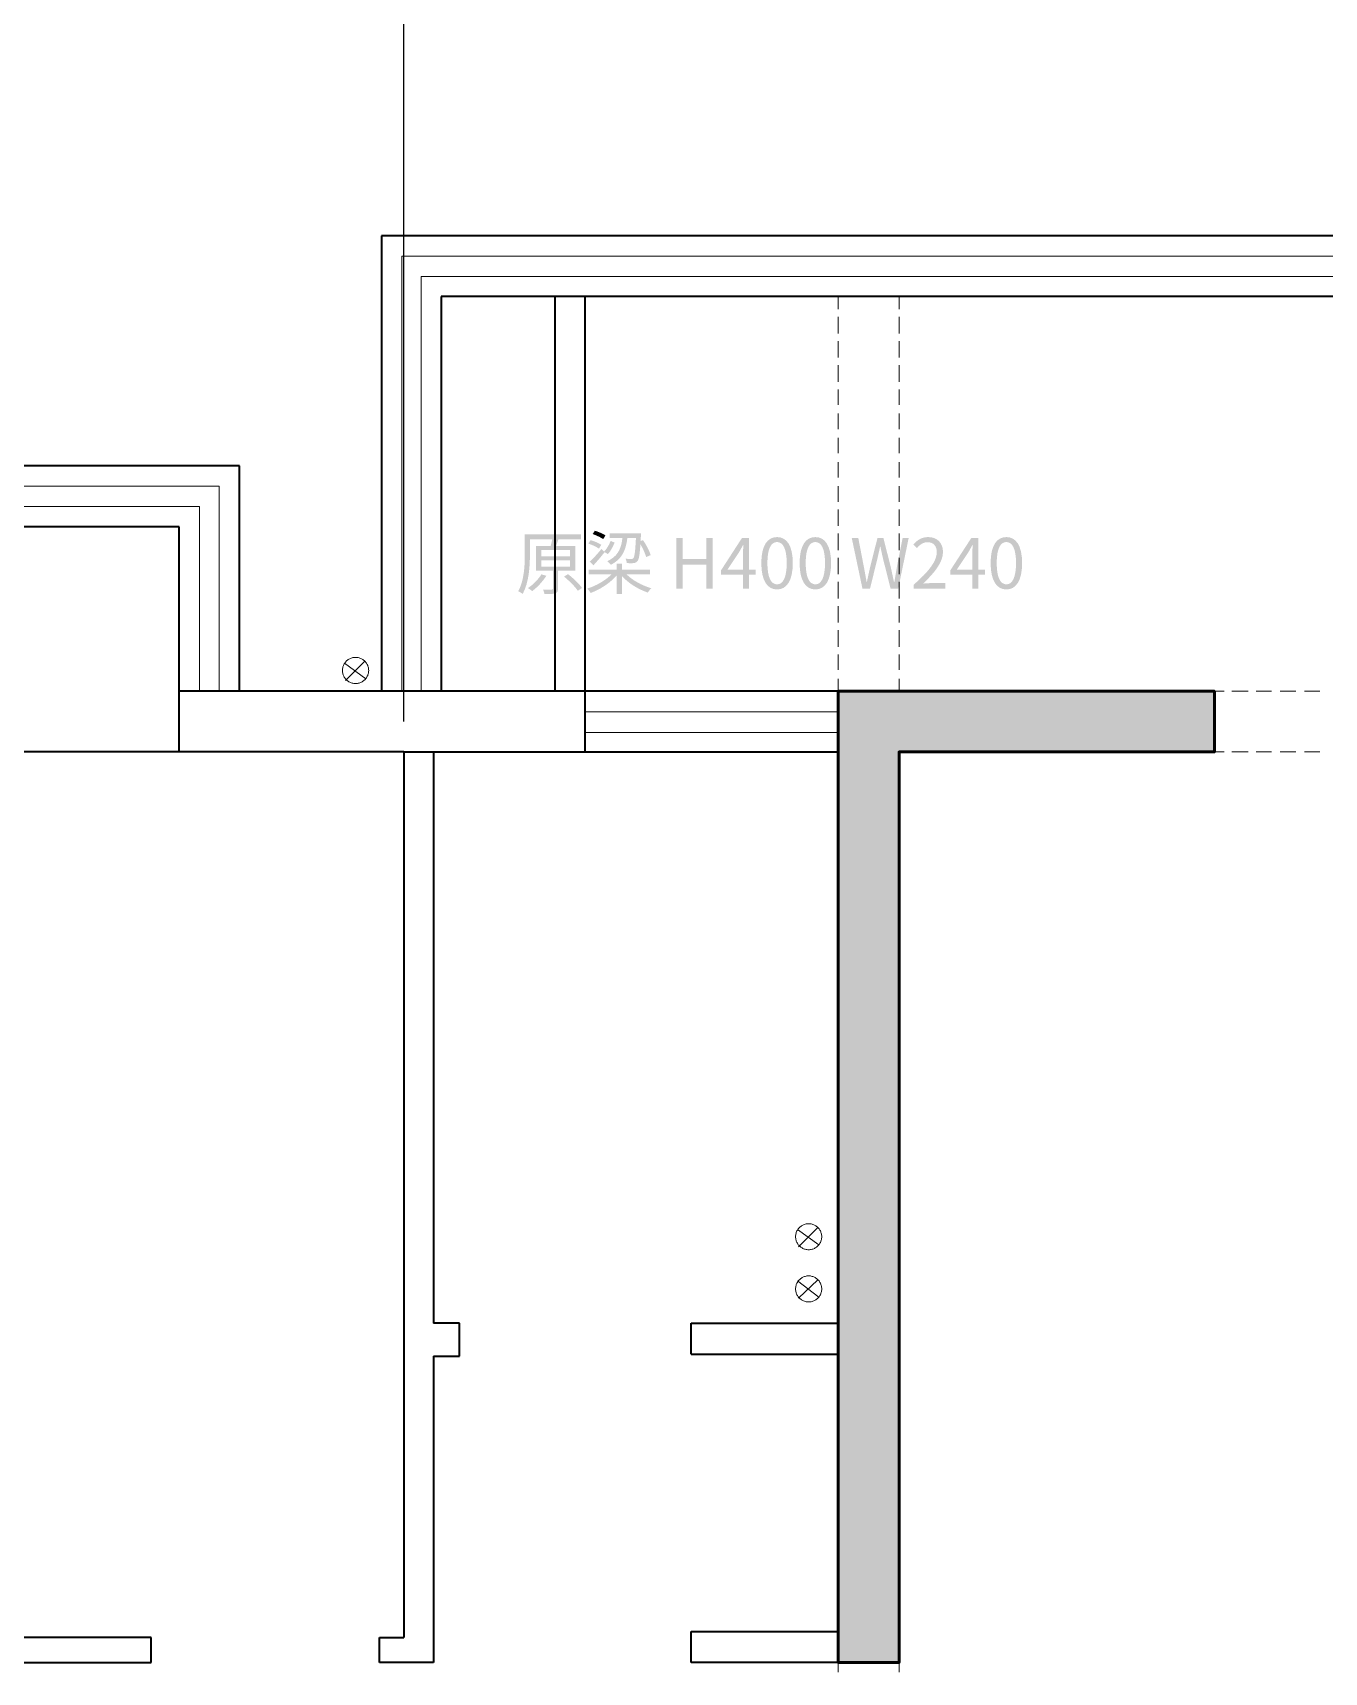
# Model space of a CAD drawing. Header units: millimetres. Extents: x -4600 to 229000, y -4300 to 19460.
# Drawn here: x 5748 to 10852, y 7792 to 14273 of the extents above; entities that cross this region are included whole.
import ezdxf

# ---------------------------------------------------------------- set-up
doc = ezdxf.new("R2010")
doc.units = ezdxf.units.MM
doc.header["$LTSCALE"] = 100
for name, color, linetype, lineweight in [('A-DIMS', 7, 'Continuous', 13), ('A-EX-BEAM', 8, 'Continuous', 13), ('A-EX-REFERENCE', 8, 'Continuous', 13), ('A-EX-SERVICE', 6, 'Continuous', 13), ('A-EX-STRUCT', 7, 'Continuous', 50), ('A-EX-WALL', 7, 'Continuous', 35), ('A-EX-WINDOW', 4, 'Continuous', 18)]:
    doc.layers.add(name, color=color, linetype=linetype, lineweight=lineweight)

# ---------------------------------------------------------------- blocks, each defined once
blk = doc.blocks.new('SOURCE_ORIGINAL')
at = {"layer": 'A-EX-STRUCT'}
blk.add_hatch(color=256, dxfattribs=at).paths.add_polyline_path([(8931.4, 9870), (10418.5, 9870), (10418.5, 9630), (9172.2, 9630), (9172.2, 6030), (8931.4, 6030)])
at = {"layer": 'A-EX-BEAM'}
for p, q in [((8931.4, 11380.3), (8931.4, 11430)), ((9172.2, 11380.3), (9172.2, 11430)), ((8931.4, 11284.7), (8931.4, 11349.7)), ((9172.2, 11284.7), (9172.2, 11349.7)), ((8931.4, 11189.1), (8931.4, 11254.1)), ((9172.2, 11189.1), (9172.2, 11254.1)), ((8931.4, 11093.5), (8931.4, 11158.5)), ((9172.2, 11093.5), (9172.2, 11158.5)), ((8931.4, 11001.8), (8931.4, 11062.9)), ((9172.2, 11001.8), (9172.2, 11062.9)), ((8931.4, 10906.2), (8931.4, 10967.4)), ((9172.2, 10906.2), (9172.2, 10967.4)), ((8931.4, 10810.6), (8931.4, 10871.8)), ((9172.2, 10810.6), (9172.2, 10871.8)), ((8931.4, 10715), (8931.4, 10776.2)), ((9172.2, 10715), (9172.2, 10776.2)), ((8931.4, 10619.4), (8931.4, 10680.6)), ((9172.2, 10619.4), (9172.2, 10680.6)), ((8931.4, 10523.8), (8931.4, 10588.8)), ((9172.2, 10523.8), (9172.2, 10588.8)), ((8931.4, 10428.2), (8931.4, 10493.2)), ((9172.2, 10428.2), (9172.2, 10493.2)), ((8931.4, 10332.6), (8931.4, 10397.6)), ((9172.2, 10332.6), (9172.2, 10397.6)), ((8931.4, 10237.1), (8931.4, 10302.1)), ((9172.2, 10237.1), (9172.2, 10302.1)), ((8931.4, 10141.5), (8931.4, 10206.5)), ((9172.2, 10141.5), (9172.2, 10206.5)), ((8931.4, 10045.9), (8931.4, 10110.9)), ((9172.2, 10045.9), (9172.2, 10110.9)), ((8931.4, 9954.1), (8931.4, 10015.3)), ((9172.2, 9954.1), (9172.2, 10015.3)), ((8931.4, 9870), (8931.4, 9919.7)), ((9172.2, 9870), (9172.2, 9919.7)), ((10418.5, 9870), (10456.8, 9870)), ((10487.3, 9870), (10552.3, 9870)), ((10582.9, 9870), (10644.1, 9870)), ((10678.5, 9870), (10739.7, 9870)), ((10774.1, 9870), (10835.3, 9870)), ((10418.5, 9630), (10456.8, 9630)), ((10487.3, 9630), (10552.3, 9630)), ((10582.9, 9630), (10644.1, 9630)), ((10678.5, 9630), (10739.7, 9630)), ((10774.1, 9630), (10835.3, 9630)), ((8931.4, 6030), (8931.4, 5991.7)), ((9172.2, 6030), (9172.2, 5991.7))]:
    blk.add_line(p, q, dxfattribs=at)
at = {"layer": 'A-EX-SERVICE'}
for p, q in [((8931.4, 11380.3), (8931.4, 11430)), ((9172.2, 11380.3), (9172.2, 11430)), ((8931.4, 11284.7), (8931.4, 11349.7)), ((9172.2, 11284.7), (9172.2, 11349.7)), ((8931.4, 11189.1), (8931.4, 11254.1)), ((9172.2, 11189.1), (9172.2, 11254.1)), ((8931.4, 11093.5), (8931.4, 11158.5)), ((9172.2, 11093.5), (9172.2, 11158.5)), ((8931.4, 11001.8), (8931.4, 11062.9)), ((9172.2, 11001.8), (9172.2, 11062.9)), ((8931.4, 10906.2), (8931.4, 10967.4)), ((9172.2, 10906.2), (9172.2, 10967.4)), ((8931.4, 10810.6), (8931.4, 10871.8)), ((9172.2, 10810.6), (9172.2, 10871.8)), ((8931.4, 10715), (8931.4, 10776.2)), ((9172.2, 10715), (9172.2, 10776.2)), ((8931.4, 10619.4), (8931.4, 10680.6)), ((9172.2, 10619.4), (9172.2, 10680.6)), ((8931.4, 10523.8), (8931.4, 10588.8)), ((9172.2, 10523.8), (9172.2, 10588.8)), ((8931.4, 10428.2), (8931.4, 10493.2)), ((9172.2, 10428.2), (9172.2, 10493.2)), ((8931.4, 10332.6), (8931.4, 10397.6)), ((9172.2, 10332.6), (9172.2, 10397.6)), ((8931.4, 10237.1), (8931.4, 10302.1)), ((9172.2, 10237.1), (9172.2, 10302.1)), ((8931.4, 10141.5), (8931.4, 10206.5)), ((9172.2, 10141.5), (9172.2, 10206.5)), ((8931.4, 10045.9), (8931.4, 10110.9)), ((9172.2, 10045.9), (9172.2, 10110.9)), ((6983.6, 9912.1), (7060.4, 9988.5)), ((8931.4, 9954.1), (8931.4, 10015.3)), ((9172.2, 9954.1), (9172.2, 10015.3)), ((7064.2, 9919.7), (6979.8, 9980.9)), ((8931.4, 9870), (8931.4, 9919.7)), ((9172.2, 9870), (9172.2, 9919.7)), ((10418.5, 9870), (10456.8, 9870)), ((10487.3, 9870), (10552.3, 9870)), ((10582.9, 9870), (10644.1, 9870)), ((10678.5, 9870), (10739.7, 9870)), ((10774.1, 9870), (10835.3, 9870)), ((10418.5, 9630), (10456.8, 9630)), ((10487.3, 9630), (10552.3, 9630)), ((10582.9, 9630), (10644.1, 9630)), ((10678.5, 9630), (10739.7, 9630)), ((10774.1, 9630), (10835.3, 9630)), ((8854.9, 7681), (8770.8, 7742.1)), ((8774.6, 7673.3), (8851.1, 7749.7)), ((8854.9, 7474.6), (8770.8, 7539.6)), ((8774.6, 7470.8), (8851.1, 7543.4)), ((8931.4, 6030), (8931.4, 5991.7)), ((9172.2, 6030), (9172.2, 5991.7))]:
    blk.add_line(p, q, dxfattribs=at)
for points in [[(7023.9, 10003.8), (7020.4, 10003.7), (7016.9, 10003.4), (7013.5, 10002.8), (7010.1, 10002), (7006.9, 10001), (7003.7, 9999.8), (7000.7, 9998.4), (6997.8, 9996.8), (6994.9, 9995), (6992.2, 9993.1), (6989.7, 9991), (6987.3, 9988.7), (6985, 9986.3), (6982.9, 9983.7), (6980.9, 9981.1), (6979.2, 9978.3), (6977.6, 9975.3), (6976.2, 9972.3), (6974.9, 9969.2), (6973.9, 9965.9), (6973.1, 9962.6), (6972.6, 9959.2), (6972.2, 9955.7), (6972.1, 9952.2)], [(7075.8, 9952.2), (7075.6, 9955.7), (7075.3, 9959.2), (7074.7, 9962.6), (7073.9, 9965.9), (7072.9, 9969.2), (7071.7, 9972.3), (7070.3, 9975.3), (7068.7, 9978.3), (7066.9, 9981.1), (7065, 9983.7), (7062.8, 9986.3), (7060.6, 9988.7), (7058.2, 9991), (7055.6, 9993.1), (7052.9, 9995), (7050.1, 9996.8), (7047.1, 9998.4), (7044.1, 9999.8), (7040.9, 10001), (7037.7, 10002), (7034.4, 10002.8), (7031, 10003.4), (7027.5, 10003.7), (7023.9, 10003.8)], [(6972.1, 9952.2), (6972.2, 9948.7), (6972.6, 9945.2), (6973.1, 9941.8), (6973.9, 9938.5), (6974.9, 9935.3), (6976.2, 9932.1), (6977.6, 9929.1), (6979.2, 9926.2), (6980.9, 9923.3), (6982.9, 9920.7), (6985, 9918.1), (6987.3, 9915.7), (6989.7, 9913.4), (6992.2, 9911.3), (6994.9, 9909.4), (6997.8, 9907.6), (7000.7, 9906), (7003.7, 9904.6), (7006.9, 9903.4), (7010.1, 9902.4), (7013.5, 9901.6), (7016.9, 9901.1), (7020.4, 9900.7), (7023.9, 9900.6)], [(7023.9, 9900.6), (7027.5, 9900.7), (7031, 9901.1), (7034.4, 9901.6), (7037.7, 9902.4), (7040.9, 9903.4), (7044.1, 9904.6), (7047.1, 9906), (7050.1, 9907.6), (7052.9, 9909.4), (7055.6, 9911.3), (7058.2, 9913.4), (7060.6, 9915.7), (7062.8, 9918.1), (7065, 9920.7), (7066.9, 9923.3), (7068.7, 9926.2), (7070.3, 9929.1), (7071.7, 9932.1), (7072.9, 9935.3), (7073.9, 9938.5), (7074.7, 9941.8), (7075.3, 9945.2), (7075.6, 9948.7), (7075.8, 9952.2)], [(8814.8, 7765), (8811.2, 7764.9), (8807.8, 7764.6), (8804.4, 7764), (8801.1, 7763.2), (8797.8, 7762.2), (8794.7, 7761), (8791.7, 7759.6), (8788.7, 7758), (8785.9, 7756.2), (8783.2, 7754.3), (8780.7, 7752.2), (8778.3, 7749.9), (8776, 7747.5), (8773.9, 7745), (8772, 7742.3), (8770.2, 7739.5), (8768.6, 7736.6), (8767.2, 7733.5), (8766, 7730.4), (8765, 7727.2), (8764.2, 7723.8), (8763.6, 7720.4), (8763.3, 7717), (8763.2, 7713.4)], [(8763.2, 7713.4), (8763.3, 7709.9), (8763.6, 7706.4), (8764.2, 7703), (8765, 7699.7), (8766, 7696.5), (8767.2, 7693.4), (8768.6, 7690.3), (8770.2, 7687.4), (8772, 7684.6), (8773.9, 7681.9), (8776, 7679.4), (8778.3, 7677), (8780.7, 7674.7), (8783.2, 7672.6), (8785.9, 7670.7), (8788.7, 7668.9), (8791.7, 7667.3), (8794.7, 7665.9), (8797.8, 7664.7), (8801.1, 7663.7), (8804.4, 7662.9), (8807.8, 7662.3), (8811.2, 7662), (8814.8, 7661.8)], [(8866.4, 7713.4), (8866.3, 7717), (8865.9, 7720.4), (8865.3, 7723.8), (8864.5, 7727.2), (8863.5, 7730.4), (8862.3, 7733.5), (8860.9, 7736.6), (8859.3, 7739.5), (8857.6, 7742.3), (8855.6, 7745), (8853.5, 7747.5), (8851.3, 7749.9), (8848.9, 7752.2), (8846.3, 7754.3), (8843.6, 7756.2), (8840.8, 7758), (8837.9, 7759.6), (8834.9, 7761), (8831.7, 7762.2), (8828.5, 7763.2), (8825.2, 7764), (8821.8, 7764.6), (8818.3, 7764.9), (8814.8, 7765)], [(8814.8, 7661.8), (8818.3, 7662), (8821.8, 7662.3), (8825.2, 7662.9), (8828.5, 7663.7), (8831.7, 7664.7), (8834.9, 7665.9), (8837.9, 7667.3), (8840.8, 7668.9), (8843.6, 7670.7), (8846.3, 7672.6), (8848.9, 7674.7), (8851.3, 7677), (8853.5, 7679.4), (8855.6, 7681.9), (8857.6, 7684.6), (8859.3, 7687.4), (8860.9, 7690.3), (8862.3, 7693.4), (8863.5, 7696.5), (8864.5, 7699.7), (8865.3, 7703), (8865.9, 7706.4), (8866.3, 7709.9), (8866.4, 7713.4)], [(8814.8, 7558.7), (8811.2, 7558.5), (8807.8, 7558.2), (8804.4, 7557.6), (8801.1, 7556.8), (8797.8, 7555.8), (8794.7, 7554.6), (8791.7, 7553.2), (8788.7, 7551.6), (8785.9, 7549.9), (8783.2, 7547.9), (8780.7, 7545.8), (8778.3, 7543.6), (8776, 7541.1), (8773.9, 7538.6), (8772, 7535.9), (8770.2, 7533.1), (8768.6, 7530.2), (8767.2, 7527.2), (8766, 7524), (8765, 7520.8), (8764.2, 7517.5), (8763.6, 7514.1), (8763.3, 7510.6), (8763.2, 7507.1)], [(8866.4, 7507.1), (8866.3, 7510.6), (8865.9, 7514.1), (8865.3, 7517.5), (8864.5, 7520.8), (8863.5, 7524), (8862.3, 7527.2), (8860.9, 7530.2), (8859.3, 7533.1), (8857.6, 7535.9), (8855.6, 7538.6), (8853.5, 7541.1), (8851.3, 7543.6), (8848.9, 7545.8), (8846.3, 7547.9), (8843.6, 7549.9), (8840.8, 7551.6), (8837.9, 7553.2), (8834.9, 7554.6), (8831.7, 7555.8), (8828.5, 7556.8), (8825.2, 7557.6), (8821.8, 7558.2), (8818.3, 7558.5), (8814.8, 7558.7)], [(8763.2, 7507.1), (8763.3, 7503.5), (8763.6, 7500.1), (8764.2, 7496.7), (8765, 7493.4), (8766, 7490.1), (8767.2, 7487), (8768.6, 7484), (8770.2, 7481), (8772, 7478.2), (8773.9, 7475.5), (8776, 7473), (8778.3, 7470.6), (8780.7, 7468.3), (8783.2, 7466.2), (8785.9, 7464.3), (8788.7, 7462.5), (8791.7, 7460.9), (8794.7, 7459.5), (8797.8, 7458.3), (8801.1, 7457.3), (8804.4, 7456.5), (8807.8, 7455.9), (8811.2, 7455.6), (8814.8, 7455.5)], [(8814.8, 7455.5), (8818.3, 7455.6), (8821.8, 7455.9), (8825.2, 7456.5), (8828.5, 7457.3), (8831.7, 7458.3), (8834.9, 7459.5), (8837.9, 7460.9), (8840.8, 7462.5), (8843.6, 7464.3), (8846.3, 7466.2), (8848.9, 7468.3), (8851.3, 7470.6), (8853.5, 7473), (8855.6, 7475.5), (8857.6, 7478.2), (8859.3, 7481), (8860.9, 7484), (8862.3, 7487), (8863.5, 7490.1), (8864.5, 7493.4), (8865.3, 7496.7), (8865.9, 7500.1), (8866.3, 7503.5), (8866.4, 7507.1)]]:
    blk.add_lwpolyline(points, dxfattribs=at)
at = {"layer": 'A-EX-STRUCT'}
blk.add_lwpolyline([(8931.4, 9870), (10418.5, 9870), (10418.5, 9630), (9172.2, 9630), (9172.2, 6030), (8931.4, 6030)], close=True, dxfattribs=at)
at = {"layer": 'A-EX-WALL'}
for p, q in [((14257, 11670.9), (7125.7, 11670.9)), ((7125.7, 11670.9), (7125.7, 9870)), ((14020, 11430), (7362.7, 11430)), ((7362.7, 11430), (7362.7, 9870)), ((7812.5, 9870), (7812.5, 11430)), ((7930.7, 9870), (7930.7, 11430)), ((6565, 10760.9), (4326.1, 10760.9)), ((6565, 9870), (6565, 10760.9)), ((6327, 10520), (4563.3, 10520)), ((6327, 9630), (6327, 10520)), ((10418.5, 9870), (6327, 9870)), ((7930.7, 9630), (7930.7, 9870)), ((8931.4, 9630), (8931.4, 9870)), ((10418.5, 9630), (10418.5, 9870)), ((7214, 9630), (3836.4, 9630)), ((7214, 9630), (7214, 6129.4)), ((7214, 9630), (8931.4, 9630)), ((7332.2, 9630), (7332.2, 7371.4)), ((8931.4, 9630), (8931.4, 7371.4)), ((9172.2, 9630), (10418.5, 9630)), ((9172.2, 9630), (9172.2, 6030)), ((7435.1, 7371.4), (7332.2, 7371.4)), ((7435.1, 7241.5), (7435.1, 7371.4)), ((8350.3, 7249.1), (8350.3, 7371.4)), ((8350.3, 7371.4), (8931.4, 7371.4)), ((8931.4, 7371.4), (8931.4, 7130.6)), ((7332.2, 7241.5), (7332.2, 6030)), ((7332.2, 7241.5), (7435.1, 7241.5)), ((8350.3, 7249.1), (8931.4, 7249.1)), ((8931.4, 7130.6), (8931.4, 6152.3)), ((6216.1, 6129.4), (3836.4, 6129.4)), ((6216.1, 6030), (6216.1, 6129.4)), ((7118, 6030), (7118, 6129.4)), ((7118, 6129.4), (7214, 6129.4)), ((8350.3, 6030), (8350.3, 6152.3)), ((8350.3, 6152.3), (8931.4, 6152.3)), ((8931.4, 6152.3), (8931.4, 6030)), ((3836.4, 6030), (6216.1, 6030)), ((7332.2, 6030), (7118, 6030)), ((9172.2, 6030), (8350.3, 6030))]:
    blk.add_line(p, q, dxfattribs=at)
at = {"layer": 'A-EX-WINDOW'}
for p, q in [((14176.8, 11590.6), (7206.3, 11590.6)), ((7206.3, 11590.6), (7206.3, 9870)), ((14100.3, 11510.3), (7282.6, 11510.3)), ((7282.6, 11510.3), (7282.6, 9870)), ((6484.4, 10680.6), (4406.5, 10680.6)), ((6484.4, 9870), (6484.4, 10680.6)), ((6407.6, 10600.3), (4486.8, 10600.3)), ((6407.6, 9870), (6407.6, 10600.3)), ((7930.7, 9788.7), (8931.4, 9788.7)), ((7930.7, 9707.4), (8931.4, 9707.4))]:
    blk.add_line(p, q, dxfattribs=at)
blk = doc.blocks.new('SOURCE_LABELS')
at = {"layer": 'A-EX-REFERENCE'}
h = blk.add_hatch(color=256, dxfattribs=at)
edge = h.paths.add_edge_path()
edge.add_spline(control_points=[(7961, 10491.5), (7975.5, 10486.3), (7993.5, 10477.9), (8002.7, 10471.1)], knot_values=[0, 0, 0, 0, 1, 1, 1, 1], degree=3, periodic=0)
edge.add_line((8002.7, 10471.1), (8011.5, 10486.1))
edge.add_spline(control_points=[(8011.5, 10486.1), (8002.2, 10492.4), (7983.6, 10500.5), (7969.5, 10504.6)], knot_values=[0, 0, 0, 0, 1, 1, 1, 1], degree=3, periodic=0)
edge.add_line((7969.5, 10504.6), (7961, 10491.5))
h = blk.add_hatch(color=256, dxfattribs=at)
edge = h.paths.add_edge_path()
edge.add_line((7737.5, 10444.6), (7737.5, 10346.1))
edge.add_line((7737.5, 10346.1), (7804.1, 10346.1))
edge.add_line((7804.1, 10346.1), (7804.1, 10276.5))
edge.add_spline(control_points=[(7804.1, 10276.5), (7804.1, 10273.3), (7803, 10272.2), (7798.9, 10271.9)], knot_values=[0, 0, 0, 0, 1, 1, 1, 1], degree=3, periodic=0)
edge.add_spline(control_points=[(7798.9, 10271.9), (7794.8, 10271.9), (7780.6, 10271.9), (7764.5, 10272.2)], knot_values=[0, 0, 0, 0, 1, 1, 1, 1], degree=3, periodic=0)
edge.add_spline(control_points=[(7764.5, 10272.2), (7767.3, 10267), (7770, 10259.3), (7770.8, 10254.2)], knot_values=[0, 0, 0, 0, 1, 1, 1, 1], degree=3, periodic=0)
edge.add_spline(control_points=[(7770.8, 10254.2), (7792.1, 10254.2), (7805.5, 10254.2), (7813.7, 10257.2), (7821.8, 10260.2), (7824, 10265.6), (7824, 10276.3)], knot_values=[0, 0, 0, 0, 1, 1, 1, 2, 2, 2, 2], degree=3, periodic=0)
edge.add_line((7824, 10276.3), (7824, 10346.1))
edge.add_line((7824, 10346.1), (7892, 10346.1))
edge.add_line((7892, 10346.1), (7892, 10444.6))
edge.add_line((7892, 10444.6), (7816.9, 10444.6))
edge.add_spline(control_points=[(7816.9, 10444.6), (7819.7, 10452.8), (7822.7, 10462.1), (7825.4, 10471.1)], knot_values=[0, 0, 0, 0, 1, 1, 1, 1], degree=3, periodic=0)
edge.add_line((7825.4, 10471.1), (7914.3, 10471.1))
edge.add_line((7914.3, 10471.1), (7914.3, 10490.2))
edge.add_line((7914.3, 10490.2), (7692.8, 10490.2))
edge.add_line((7692.8, 10490.2), (7692.8, 10411))
edge.add_spline(control_points=[(7692.8, 10411), (7692.8, 10368.2), (7690.6, 10307.9), (7666.6, 10265.1)], knot_values=[0, 0, 0, 0, 1, 1, 1, 1], degree=3, periodic=0)
edge.add_spline(control_points=[(7666.6, 10265.1), (7671.5, 10263.2), (7680.5, 10258), (7684.3, 10254.7)], knot_values=[0, 0, 0, 0, 1, 1, 1, 1], degree=3, periodic=0)
edge.add_spline(control_points=[(7684.3, 10254.7), (7709.4, 10299.4), (7713, 10365.7), (7713, 10411)], knot_values=[0, 0, 0, 0, 1, 1, 1, 1], degree=3, periodic=0)
edge.add_line((7713, 10411), (7713, 10471.1))
edge.add_line((7713, 10471.1), (7801.4, 10471.1))
edge.add_spline(control_points=[(7801.4, 10471.1), (7799.7, 10463.2), (7797.6, 10453.1), (7795.1, 10444.6)], knot_values=[0, 0, 0, 0, 1, 1, 1, 1], degree=3, periodic=0)
edge.add_line((7795.1, 10444.6), (7737.5, 10444.6))
edge = h.paths.add_edge_path(flags=0)
edge.add_spline(control_points=[(7758.3, 10332.2), (7745.7, 10311.7), (7725.5, 10291), (7705.1, 10277.9)], knot_values=[0, 0, 0, 0, 1, 1, 1, 1], degree=3, periodic=0)
edge.add_spline(control_points=[(7705.1, 10277.9), (7710, 10274.9), (7718.2, 10269.2), (7722, 10265.9)], knot_values=[0, 0, 0, 0, 1, 1, 1, 1], degree=3, periodic=0)
edge.add_spline(control_points=[(7722, 10265.9), (7741.9, 10280.6), (7763.5, 10303.5), (7777.9, 10326.5)], knot_values=[0, 0, 0, 0, 1, 1, 1, 1], degree=3, periodic=0)
edge.add_line((7777.9, 10326.5), (7758.3, 10332.2))
edge = h.paths.add_edge_path(flags=0)
edge.add_spline(control_points=[(7847.8, 10323.2), (7868.2, 10306.8), (7892, 10283.1), (7902.3, 10267)], knot_values=[0, 0, 0, 0, 1, 1, 1, 1], degree=3, periodic=0)
edge.add_line((7902.3, 10267), (7919.2, 10278.2))
edge.add_spline(control_points=[(7919.2, 10278.2), (7908.1, 10294.5), (7884.1, 10317.2), (7863.3, 10333)], knot_values=[0, 0, 0, 0, 1, 1, 1, 1], degree=3, periodic=0)
edge.add_line((7863.3, 10333), (7847.8, 10323.2))
h.paths.add_polyline_path([(7757.7, 10387.8), (7871.2, 10387.8), (7871.2, 10362.5), (7757.7, 10362.5), (7757.7, 10387.8)], flags=0)
h.paths.add_polyline_path([(7757.7, 10428.2), (7871.2, 10428.2), (7871.2, 10403.4), (7757.7, 10403.4), (7757.7, 10428.2)], flags=0)
h = blk.add_hatch(color=256, dxfattribs=at)
edge = h.paths.add_edge_path()
edge.add_spline(control_points=[(8032.2, 10464.5), (8026.8, 10450.9), (8017.2, 10433.1), (8006.3, 10422.2)], knot_values=[0, 0, 0, 0, 1, 1, 1, 1], degree=3, periodic=0)
edge.add_line((8006.3, 10422.2), (7995.9, 10432.6))
edge.add_spline(control_points=[(7995.9, 10432.6), (7980.4, 10413.8), (7962.4, 10393.9), (7949.5, 10381.8)], knot_values=[0, 0, 0, 0, 1, 1, 1, 1], degree=3, periodic=0)
edge.add_line((7949.5, 10381.8), (7964.3, 10368.2))
edge.add_spline(control_points=[(7964.3, 10368.2), (7978.7, 10383.8), (7994.8, 10402.3), (8008.2, 10420)], knot_values=[0, 0, 0, 0, 1, 1, 1, 1], degree=3, periodic=0)
edge.add_line((8008.2, 10420), (8021, 10412.1))
edge.add_spline(control_points=[(8021, 10412.1), (8032.5, 10424.1), (8041.5, 10443), (8047.8, 10457.4)], knot_values=[0, 0, 0, 0, 1, 1, 1, 1], degree=3, periodic=0)
edge.add_line((8047.8, 10457.4), (8032.2, 10464.5))
edge = h.paths.add_edge_path(flags=0)
edge.add_spline(control_points=[(7943.5, 10453.9), (7958.3, 10449), (7976.5, 10440.5), (7985.8, 10433.7)], knot_values=[0, 0, 0, 0, 1, 1, 1, 1], degree=3, periodic=0)
edge.add_line((7985.8, 10433.7), (7995.1, 10449))
edge.add_spline(control_points=[(7995.1, 10449), (7985.3, 10455.5), (7967, 10463.4), (7952.8, 10467.2)], knot_values=[0, 0, 0, 0, 1, 1, 1, 1], degree=3, periodic=0)
edge.add_line((7952.8, 10467.2), (7943.5, 10453.9))
h = blk.add_hatch(color=256, dxfattribs=at)
edge = h.paths.add_edge_path()
edge.add_line((8028.1, 10494), (8028.1, 10476))
edge.add_line((8028.1, 10476), (8078.6, 10476))
edge.add_spline(control_points=[(8078.6, 10476), (8074, 10429.6), (8056.5, 10400.7), (8018.6, 10384.3)], knot_values=[0, 0, 0, 0, 1, 1, 1, 1], degree=3, periodic=0)
edge.add_spline(control_points=[(8018.6, 10384.3), (8022.7, 10381), (8030, 10373.7), (8032.8, 10369.8)], knot_values=[0, 0, 0, 0, 1, 1, 1, 1], degree=3, periodic=0)
edge.add_spline(control_points=[(8032.8, 10369.8), (8072.6, 10390), (8092.2, 10422), (8098.2, 10476)], knot_values=[0, 0, 0, 0, 1, 1, 1, 1], degree=3, periodic=0)
edge.add_line((8098.2, 10476), (8132.1, 10476))
edge.add_spline(control_points=[(8132.1, 10476), (8129.3, 10421.7), (8126.3, 10401.2), (8121.7, 10396)], knot_values=[0, 0, 0, 0, 1, 1, 1, 1], degree=3, periodic=0)
edge.add_spline(control_points=[(8121.7, 10396), (8119.5, 10393.3), (8117.3, 10393), (8113.5, 10393), (8109.7, 10393), (8101, 10393), (8090.9, 10394.1)], knot_values=[0, 0, 0, 0, 1, 1, 1, 2, 2, 2, 2], degree=3, periodic=0)
edge.add_spline(control_points=[(8090.9, 10394.1), (8093.6, 10389.2), (8095.5, 10381.8), (8095.8, 10376.7)], knot_values=[0, 0, 0, 0, 1, 1, 1, 1], degree=3, periodic=0)
edge.add_spline(control_points=[(8095.8, 10376.7), (8106.4, 10376.1), (8116.8, 10375.8), (8122.5, 10376.7)], knot_values=[0, 0, 0, 0, 1, 1, 1, 1], degree=3, periodic=0)
edge.add_spline(control_points=[(8122.5, 10376.7), (8129.1, 10377.2), (8133.7, 10379.1), (8138.1, 10384.3), (8143.8, 10391.1), (8146.8, 10408.3), (8149.8, 10450.9)], knot_values=[0, 0, 0, 0, 1, 1, 1, 2, 2, 2, 2], degree=3, periodic=0)
edge.add_spline(control_points=[(8149.8, 10450.9), (8159.9, 10433.7), (8168.9, 10414), (8172.2, 10400.7)], knot_values=[0, 0, 0, 0, 1, 1, 1, 1], degree=3, periodic=0)
edge.add_line((8172.2, 10400.7), (8190.2, 10408))
edge.add_spline(control_points=[(8190.2, 10408), (8185.6, 10424.4), (8172.7, 10449.2), (8159.9, 10467.5)], knot_values=[0, 0, 0, 0, 1, 1, 1, 1], degree=3, periodic=0)
edge.add_line((8159.9, 10467.5), (8150.6, 10464))
edge.add_line((8150.6, 10464), (8151.7, 10485.5))
edge.add_spline(control_points=[(8151.7, 10485.5), (8152, 10488), (8152, 10494), (8152, 10494)], knot_values=[0, 0, 0, 0, 1, 1, 1, 1], degree=3, periodic=0)
edge.add_line((8152, 10494), (8028.1, 10494))
blk.add_hatch(color=256, dxfattribs=at).paths.add_polyline_path([(8291.4, 10276), (8316.5, 10276), (8316.5, 10370.4), (8409.8, 10370.4), (8409.8, 10276), (8435.2, 10276), (8435.2, 10476), (8409.8, 10476), (8409.8, 10392.2), (8316.5, 10392.2), (8316.5, 10476), (8291.4, 10476), (8291.4, 10276)])
h = blk.add_hatch(color=256, dxfattribs=at)
h.paths.add_polyline_path([(8555.3, 10276), (8578.7, 10276), (8578.7, 10331.1), (8605.5, 10331.1), (8605.5, 10351), (8578.7, 10351), (8578.7, 10476), (8551.2, 10476), (8468, 10347.5), (8468, 10331.1), (8555.3, 10331.1), (8555.3, 10276)])
edge = h.paths.add_edge_path(flags=0)
edge.add_line((8555.3, 10351), (8493.9, 10351))
edge.add_line((8493.9, 10351), (8539.4, 10419.2))
edge.add_spline(control_points=[(8539.4, 10419.2), (8545.2, 10429), (8550.6, 10439.1), (8555.5, 10448.7)], knot_values=[0, 0, 0, 0, 1, 1, 1, 1], degree=3, periodic=0)
edge.add_line((8555.5, 10448.7), (8556.6, 10448.7))
edge.add_spline(control_points=[(8556.6, 10448.7), (8556.1, 10438.6), (8555.3, 10422.2), (8555.3, 10412.4)], knot_values=[0, 0, 0, 0, 1, 1, 1, 1], degree=3, periodic=0)
edge.add_line((8555.3, 10412.4), (8555.3, 10351))
h = blk.add_hatch(color=256, dxfattribs=at)
edge = h.paths.add_edge_path()
edge.add_spline(control_points=[(8689.8, 10272.4), (8727.7, 10272.4), (8752, 10306.8), (8752, 10376.7), (8752, 10446), (8727.7, 10479.5), (8689.8, 10479.5), (8651.6, 10479.5), (8627.6, 10446), (8627.6, 10376.7), (8627.6, 10306.8), (8651.6, 10272.4), (8689.8, 10272.4)], knot_values=[0, 0, 0, 0, 1, 1, 1, 2, 2, 2, 3, 3, 3, 4, 4, 4, 4], degree=3, periodic=0)
edge = h.paths.add_edge_path(flags=0)
edge.add_spline(control_points=[(8689.8, 10292.6), (8667.1, 10292.6), (8651.6, 10318), (8651.6, 10376.7), (8651.6, 10435.1), (8667.1, 10459.9), (8689.8, 10459.9), (8712.4, 10459.9), (8728, 10435.1), (8728, 10376.7), (8728, 10318), (8712.4, 10292.6), (8689.8, 10292.6)], knot_values=[0, 0, 0, 0, 1, 1, 1, 2, 2, 2, 3, 3, 3, 4, 4, 4, 4], degree=3, periodic=0)
h = blk.add_hatch(color=256, dxfattribs=at)
edge = h.paths.add_edge_path()
edge.add_spline(control_points=[(8841.2, 10272.4), (8879.1, 10272.4), (8903.4, 10306.8), (8903.4, 10376.7), (8903.4, 10446), (8879.1, 10479.5), (8841.2, 10479.5), (8803, 10479.5), (8779, 10446), (8779, 10376.7), (8779, 10306.8), (8803, 10272.4), (8841.2, 10272.4)], knot_values=[0, 0, 0, 0, 1, 1, 1, 2, 2, 2, 3, 3, 3, 4, 4, 4, 4], degree=3, periodic=0)
edge = h.paths.add_edge_path(flags=0)
edge.add_spline(control_points=[(8841.2, 10292.6), (8818.6, 10292.6), (8803, 10318), (8803, 10376.7), (8803, 10435.1), (8818.6, 10459.9), (8841.2, 10459.9), (8863.9, 10459.9), (8879.4, 10435.1), (8879.4, 10376.7), (8879.4, 10318), (8863.9, 10292.6), (8841.2, 10292.6)], knot_values=[0, 0, 0, 0, 1, 1, 1, 2, 2, 2, 3, 3, 3, 4, 4, 4, 4], degree=3, periodic=0)
h = blk.add_hatch(color=256, dxfattribs=at)
edge = h.paths.add_edge_path()
edge.add_line((9027.3, 10276), (9057.3, 10276))
edge.add_line((9057.3, 10276), (9087.1, 10396.6))
edge.add_spline(control_points=[(9087.1, 10396.6), (9090.3, 10412.4), (9094.1, 10426.9), (9097.1, 10442.1)], knot_values=[0, 0, 0, 0, 1, 1, 1, 1], degree=3, periodic=0)
edge.add_line((9097.1, 10442.1), (9098.2, 10442.1))
edge.add_spline(control_points=[(9098.2, 10442.1), (9101.5, 10426.9), (9104.5, 10412.4), (9108.1, 10396.6)], knot_values=[0, 0, 0, 0, 1, 1, 1, 1], degree=3, periodic=0)
edge.add_line((9108.1, 10396.6), (9138.3, 10276))
edge.add_line((9138.3, 10276), (9168.9, 10276))
edge.add_line((9168.9, 10276), (9210.1, 10476))
edge.add_line((9210.1, 10476), (9186.1, 10476))
edge.add_line((9186.1, 10476), (9164.5, 10367.1))
edge.add_spline(control_points=[(9164.5, 10367.1), (9161, 10345.6), (9157.2, 10324), (9153.6, 10302.2)], knot_values=[0, 0, 0, 0, 1, 1, 1, 1], degree=3, periodic=0)
edge.add_line((9153.6, 10302.2), (9152, 10302.2))
edge.add_spline(control_points=[(9152, 10302.2), (9147.1, 10324), (9142.7, 10345.8), (9137.8, 10367.1)], knot_values=[0, 0, 0, 0, 1, 1, 1, 1], degree=3, periodic=0)
edge.add_line((9137.8, 10367.1), (9110, 10476))
edge.add_line((9110, 10476), (9086.8, 10476))
edge.add_line((9086.8, 10476), (9059.2, 10367.1))
edge.add_spline(control_points=[(9059.2, 10367.1), (9054.3, 10345.6), (9049.4, 10324), (9045, 10302.2)], knot_values=[0, 0, 0, 0, 1, 1, 1, 1], degree=3, periodic=0)
edge.add_line((9045, 10302.2), (9043.9, 10302.2))
edge.add_spline(control_points=[(9043.9, 10302.2), (9039.8, 10324), (9036, 10345.6), (9031.9, 10367.1)], knot_values=[0, 0, 0, 0, 1, 1, 1, 1], degree=3, periodic=0)
edge.add_line((9031.9, 10367.1), (9010.9, 10476))
edge.add_line((9010.9, 10476), (8985, 10476))
edge.add_line((8985, 10476), (9027.3, 10276))
h = blk.add_hatch(color=256, dxfattribs=at)
edge = h.paths.add_edge_path()
edge.add_line((9229.5, 10276), (9355.3, 10276))
edge.add_line((9355.3, 10276), (9355.3, 10297.5))
edge.add_line((9355.3, 10297.5), (9299.9, 10297.5))
edge.add_spline(control_points=[(9299.9, 10297.5), (9289.8, 10297.5), (9277.5, 10296.4), (9267.1, 10295.6)], knot_values=[0, 0, 0, 0, 1, 1, 1, 1], degree=3, periodic=0)
edge.add_spline(control_points=[(9267.1, 10295.6), (9314.1, 10340.1), (9345.7, 10380.8), (9345.7, 10420.9), (9345.7, 10456.3), (9323.1, 10479.5), (9287.3, 10479.5), (9261.9, 10479.5), (9244.5, 10468.1), (9228.4, 10450.3)], knot_values=[0, 0, 0, 0, 1, 1, 1, 2, 2, 2, 3, 3, 3, 3], degree=3, periodic=0)
edge.add_line((9228.4, 10450.3), (9242.9, 10436.1))
edge.add_spline(control_points=[(9242.9, 10436.1), (9254, 10449.5), (9268, 10459.3), (9284.3, 10459.3), (9309.2, 10459.3), (9321.2, 10442.7), (9321.2, 10419.8), (9321.2, 10385.4), (9292.2, 10345.6), (9229.5, 10290.7)], knot_values=[0, 0, 0, 0, 1, 1, 1, 2, 2, 2, 3, 3, 3, 3], degree=3, periodic=0)
edge.add_line((9229.5, 10290.7), (9229.5, 10276))
h = blk.add_hatch(color=256, dxfattribs=at)
h.paths.add_polyline_path([(9461.7, 10276), (9485.1, 10276), (9485.1, 10331.1), (9511.9, 10331.1), (9511.9, 10351), (9485.1, 10351), (9485.1, 10476), (9457.6, 10476), (9374.4, 10347.5), (9374.4, 10331.1), (9461.7, 10331.1), (9461.7, 10276)])
edge = h.paths.add_edge_path(flags=0)
edge.add_line((9461.7, 10351), (9400.3, 10351))
edge.add_line((9400.3, 10351), (9445.9, 10419.2))
edge.add_spline(control_points=[(9445.9, 10419.2), (9451.6, 10429), (9457, 10439.1), (9461.9, 10448.7)], knot_values=[0, 0, 0, 0, 1, 1, 1, 1], degree=3, periodic=0)
edge.add_line((9461.9, 10448.7), (9463, 10448.7))
edge.add_spline(control_points=[(9463, 10448.7), (9462.5, 10438.6), (9461.7, 10422.2), (9461.7, 10412.4)], knot_values=[0, 0, 0, 0, 1, 1, 1, 1], degree=3, periodic=0)
edge.add_line((9461.7, 10412.4), (9461.7, 10351))
h = blk.add_hatch(color=256, dxfattribs=at)
edge = h.paths.add_edge_path()
edge.add_spline(control_points=[(9596.2, 10272.4), (9634.1, 10272.4), (9658.4, 10306.8), (9658.4, 10376.7), (9658.4, 10446), (9634.1, 10479.5), (9596.2, 10479.5), (9558, 10479.5), (9534, 10446), (9534, 10376.7), (9534, 10306.8), (9558, 10272.4), (9596.2, 10272.4)], knot_values=[0, 0, 0, 0, 1, 1, 1, 2, 2, 2, 3, 3, 3, 4, 4, 4, 4], degree=3, periodic=0)
edge = h.paths.add_edge_path(flags=0)
edge.add_spline(control_points=[(9596.2, 10292.6), (9573.5, 10292.6), (9558, 10318), (9558, 10376.7), (9558, 10435.1), (9573.5, 10459.9), (9596.2, 10459.9), (9618.8, 10459.9), (9634.4, 10435.1), (9634.4, 10376.7), (9634.4, 10318), (9618.8, 10292.6), (9596.2, 10292.6)], knot_values=[0, 0, 0, 0, 1, 1, 1, 2, 2, 2, 3, 3, 3, 4, 4, 4, 4], degree=3, periodic=0)
h = blk.add_hatch(color=256, dxfattribs=at)
edge = h.paths.add_edge_path()
edge.add_line((8055.4, 10373.9), (8055.4, 10350.7))
edge.add_line((8055.4, 10350.7), (7945.4, 10350.7))
edge.add_line((7945.4, 10350.7), (7945.4, 10332.5))
edge.add_line((7945.4, 10332.5), (8036, 10332.5))
edge.add_spline(control_points=[(8036, 10332.5), (8011.7, 10307.9), (7973.8, 10286.3), (7939.2, 10275.7)], knot_values=[0, 0, 0, 0, 1, 1, 1, 1], degree=3, periodic=0)
edge.add_spline(control_points=[(7939.2, 10275.7), (7943.8, 10271.6), (7949.8, 10263.7), (7953.1, 10258.5)], knot_values=[0, 0, 0, 0, 1, 1, 1, 1], degree=3, periodic=0)
edge.add_spline(control_points=[(7953.1, 10258.5), (7989.6, 10271.9), (8029.8, 10297.5), (8055.4, 10327.5)], knot_values=[0, 0, 0, 0, 1, 1, 1, 1], degree=3, periodic=0)
edge.add_line((8055.4, 10327.5), (8055.4, 10254.2))
edge.add_line((8055.4, 10254.2), (8076.7, 10254.2))
edge.add_line((8076.7, 10254.2), (8076.7, 10325.6))
edge.add_spline(control_points=[(8076.7, 10325.6), (8102.1, 10297), (8141.6, 10272.7), (8179, 10260.2)], knot_values=[0, 0, 0, 0, 1, 1, 1, 1], degree=3, periodic=0)
edge.add_spline(control_points=[(8179, 10260.2), (8182, 10265.3), (8188.3, 10273.3), (8192.9, 10277.3)], knot_values=[0, 0, 0, 0, 1, 1, 1, 1], degree=3, periodic=0)
edge.add_spline(control_points=[(8192.9, 10277.3), (8156.6, 10287.7), (8118.4, 10308.2), (8094.7, 10332.5)], knot_values=[0, 0, 0, 0, 1, 1, 1, 1], degree=3, periodic=0)
edge.add_line((8094.7, 10332.5), (8187.7, 10332.5))
edge.add_line((8187.7, 10332.5), (8187.7, 10350.7))
edge.add_line((8187.7, 10350.7), (8076.7, 10350.7))
edge.add_line((8076.7, 10350.7), (8076.7, 10373.9))
edge.add_line((8076.7, 10373.9), (8055.4, 10373.9))
blk = doc.blocks.new('_ARCHTICK')
at = {"color": 0, "linetype": 'BYBLOCK', "const_width": 0.15}
blk.add_lwpolyline([(-0.5, -0.5), (0.5, 0.5)], dxfattribs=at)
blk = doc.blocks.new('*D3')
at = {"layer": 'A-DIMS'}
h = blk.add_hatch(color=256, dxfattribs=at)
edge = h.paths.add_edge_path()
edge.add_spline(control_points=[(5232.9, 12741.6), (5268.6, 12741.6), (5297.3, 12762.8), (5297.3, 12798.6), (5297.3, 12826.1), (5278.5, 12843.6), (5255, 12849.3)], knot_values=[0, 0, 0, 0, 1, 1, 1, 2, 2, 2, 2], degree=3, periodic=0)
edge.add_line((5255, 12849.3), (5255, 12850.7))
edge.add_spline(control_points=[(5255, 12850.7), (5276.3, 12858.1), (5290.5, 12874.4), (5290.5, 12898.7), (5290.5, 12930.4), (5265.9, 12948.6), (5232.1, 12948.6), (5209.2, 12948.6), (5191.4, 12938.5), (5176.4, 12924.9)], knot_values=[0, 0, 0, 0, 1, 1, 1, 2, 2, 2, 3, 3, 3, 3], degree=3, periodic=0)
edge.add_line((5176.4, 12924.9), (5189.8, 12909.1))
edge.add_spline(control_points=[(5189.8, 12909.1), (5201.2, 12920.5), (5215.2, 12928.5), (5231.3, 12928.5), (5252.3, 12928.5), (5265.1, 12915.9), (5265.1, 12896.8), (5265.1, 12875.2), (5251.2, 12858.6), (5209.7, 12858.6)], knot_values=[0, 0, 0, 0, 1, 1, 1, 2, 2, 2, 3, 3, 3, 3], degree=3, periodic=0)
edge.add_line((5209.7, 12858.6), (5209.7, 12839.5))
edge.add_spline(control_points=[(5209.7, 12839.5), (5256.1, 12839.5), (5271.9, 12823.7), (5271.9, 12799.4), (5271.9, 12776.5), (5255.3, 12762.3), (5231.3, 12762.3), (5208.6, 12762.3), (5193.6, 12773.2), (5181.9, 12785.2)], knot_values=[0, 0, 0, 0, 1, 1, 1, 2, 2, 2, 3, 3, 3, 3], degree=3, periodic=0)
edge.add_line((5181.9, 12785.2), (5169, 12769.1))
edge.add_spline(control_points=[(5169, 12769.1), (5182.1, 12754.6), (5201.8, 12741.6), (5232.9, 12741.6)], knot_values=[0, 0, 0, 0, 1, 1, 1, 1], degree=3, periodic=0)
h = blk.add_hatch(color=256, dxfattribs=at)
edge = h.paths.add_edge_path()
edge.add_spline(control_points=[(5384.1, 12741.6), (5417.6, 12741.6), (5449.5, 12766.4), (5449.5, 12810), (5449.5, 12854.2), (5422.3, 12873.9), (5389.2, 12873.9), (5377.2, 12873.9), (5368.2, 12870.9), (5359.2, 12866)], knot_values=[0, 0, 0, 0, 1, 1, 1, 2, 2, 2, 3, 3, 3, 3], degree=3, periodic=0)
edge.add_line((5359.2, 12866), (5364.4, 12923.8))
edge.add_line((5364.4, 12923.8), (5439.7, 12923.8))
edge.add_line((5439.7, 12923.8), (5439.7, 12945.1))
edge.add_line((5439.7, 12945.1), (5342.6, 12945.1))
edge.add_line((5342.6, 12945.1), (5336, 12851.8))
edge.add_line((5336, 12851.8), (5349.4, 12843.3))
edge.add_spline(control_points=[(5349.4, 12843.3), (5360.9, 12851), (5369.3, 12855.1), (5382.7, 12855.1), (5407.8, 12855.1), (5424.2, 12838.1), (5424.2, 12809.5), (5424.2, 12780.3), (5405.3, 12762.3), (5381.6, 12762.3), (5358.4, 12762.3), (5343.7, 12772.9), (5332.5, 12784.4)], knot_values=[0, 0, 0, 0, 1, 1, 1, 2, 2, 2, 3, 3, 3, 4, 4, 4, 4], degree=3, periodic=0)
edge.add_line((5332.5, 12784.4), (5319.9, 12768))
edge.add_spline(control_points=[(5319.9, 12768), (5333.6, 12754.6), (5352.7, 12741.6), (5384.1, 12741.6)], knot_values=[0, 0, 0, 0, 1, 1, 1, 1], degree=3, periodic=0)
h = blk.add_hatch(color=256, dxfattribs=at)
edge = h.paths.add_edge_path()
edge.add_spline(control_points=[(5539.9, 12741.6), (5577.8, 12741.6), (5602.1, 12775.9), (5602.1, 12845.8), (5602.1, 12915.1), (5577.8, 12948.6), (5539.9, 12948.6), (5501.7, 12948.6), (5477.6, 12915.1), (5477.6, 12845.8), (5477.6, 12775.9), (5501.7, 12741.6), (5539.9, 12741.6)], knot_values=[0, 0, 0, 0, 1, 1, 1, 2, 2, 2, 3, 3, 3, 4, 4, 4, 4], degree=3, periodic=0)
edge = h.paths.add_edge_path(flags=0)
edge.add_spline(control_points=[(5539.9, 12761.7), (5517.2, 12761.7), (5501.7, 12787.1), (5501.7, 12845.8), (5501.7, 12904.2), (5517.2, 12929), (5539.9, 12929), (5562.5, 12929), (5578.1, 12904.2), (5578.1, 12845.8), (5578.1, 12787.1), (5562.5, 12761.7), (5539.9, 12761.7)], knot_values=[0, 0, 0, 0, 1, 1, 1, 2, 2, 2, 3, 3, 3, 4, 4, 4, 4], degree=3, periodic=0)
h = blk.add_hatch(color=256, dxfattribs=at)
edge = h.paths.add_edge_path()
edge.add_spline(control_points=[(5691.3, 12741.6), (5729.2, 12741.6), (5753.5, 12775.9), (5753.5, 12845.8), (5753.5, 12915.1), (5729.2, 12948.6), (5691.3, 12948.6), (5653.1, 12948.6), (5629.1, 12915.1), (5629.1, 12845.8), (5629.1, 12775.9), (5653.1, 12741.6), (5691.3, 12741.6)], knot_values=[0, 0, 0, 0, 1, 1, 1, 2, 2, 2, 3, 3, 3, 4, 4, 4, 4], degree=3, periodic=0)
edge = h.paths.add_edge_path(flags=0)
edge.add_spline(control_points=[(5691.3, 12761.7), (5668.6, 12761.7), (5653.1, 12787.1), (5653.1, 12845.8), (5653.1, 12904.2), (5668.6, 12929), (5691.3, 12929), (5713.9, 12929), (5729.5, 12904.2), (5729.5, 12845.8), (5729.5, 12787.1), (5713.9, 12761.7), (5691.3, 12761.7)], knot_values=[0, 0, 0, 0, 1, 1, 1, 2, 2, 2, 3, 3, 3, 4, 4, 4, 4], degree=3, periodic=0)
for p, q in [((3714, 9750), (3714, 12830.1)), ((7214, 9750), (7214, 12830.1)), ((3714, 12670.1), (7214, 12670.1))]:
    blk.add_line(p, q)
at = {"layer": 'Defpoints'}
for p in [(3714, 12670.1), (3714, 9630), (7214, 9630)]:
    blk.add_point(p, dxfattribs=at)
at = {"layer": 'A-DIMS', "xscale": 110, "yscale": 110, "rotation": 180}
blk.add_blockref('_ARCHTICK', (3714, 12670.1), dxfattribs=at)
at = {"layer": 'A-DIMS', "xscale": 110, "yscale": 110}
blk.add_blockref('_ARCHTICK', (7214, 12670.1), dxfattribs=at)
blk = doc.blocks.new('*D4')
at = {"layer": 'A-DIMS'}
h = blk.add_hatch(color=256, dxfattribs=at)
edge = h.paths.add_edge_path()
edge.add_spline(control_points=[(10396.3, 12741.6), (10427.4, 12741.6), (10453.8, 12767.7), (10453.8, 12806.5), (10453.8, 12848.5), (10432, 12869.2), (10398.2, 12869.2), (10382.6, 12869.2), (10365.2, 12860.2), (10352.9, 12845.2)], knot_values=[0, 0, 0, 0, 1, 1, 1, 2, 2, 2, 3, 3, 3, 3], degree=3, periodic=0)
edge.add_spline(control_points=[(10352.9, 12845.2), (10354, 12907.2), (10376.6, 12928.2), (10404.4, 12928.2), (10416.5, 12928.2), (10428.5, 12922.2), (10436.1, 12912.9)], knot_values=[0, 0, 0, 0, 1, 1, 1, 2, 2, 2, 2], degree=3, periodic=0)
edge.add_line((10436.1, 12912.9), (10450.3, 12928.2))
edge.add_spline(control_points=[(10450.3, 12928.2), (10439.1, 12940.2), (10424.1, 12948.6), (10403.4, 12948.6), (10364.6, 12948.6), (10329.4, 12918.9), (10329.4, 12840.6), (10329.4, 12774.6), (10358.1, 12741.6), (10396.3, 12741.6)], knot_values=[0, 0, 0, 0, 1, 1, 1, 2, 2, 2, 3, 3, 3, 3], degree=3, periodic=0)
edge = h.paths.add_edge_path(flags=0)
edge.add_spline(control_points=[(10353.4, 12825.3), (10366.5, 12843.9), (10381.8, 12850.7), (10394.1, 12850.7), (10418.4, 12850.7), (10430.1, 12833.5), (10430.1, 12806.5), (10430.1, 12779.2), (10415.4, 12761.2), (10396.3, 12761.2), (10371.2, 12761.2), (10356.2, 12783.8), (10353.4, 12825.3)], knot_values=[0, 0, 0, 0, 1, 1, 1, 2, 2, 2, 3, 3, 3, 4, 4, 4, 4], degree=3, periodic=0)
h = blk.add_hatch(color=256, dxfattribs=at)
edge = h.paths.add_edge_path()
edge.add_spline(control_points=[(10542, 12741.6), (10579.3, 12741.6), (10604.4, 12764.2), (10604.4, 12793.1), (10604.4, 12820.7), (10588.4, 12835.7), (10570.9, 12845.8)], knot_values=[0, 0, 0, 0, 1, 1, 1, 2, 2, 2, 2], degree=3, periodic=0)
edge.add_line((10570.9, 12845.8), (10570.9, 12847.1))
edge.add_spline(control_points=[(10570.9, 12847.1), (10582.6, 12856.4), (10597.4, 12874.4), (10597.4, 12895.4), (10597.4, 12926.3), (10576.6, 12948.1), (10542.5, 12948.1), (10511.4, 12948.1), (10487.7, 12927.6), (10487.7, 12897.3), (10487.7, 12876.3), (10500.2, 12861.3), (10514.7, 12851.2)], knot_values=[0, 0, 0, 0, 1, 1, 1, 2, 2, 2, 3, 3, 3, 4, 4, 4, 4], degree=3, periodic=0)
edge.add_line((10514.7, 12851.2), (10514.7, 12850.1))
edge.add_spline(control_points=[(10514.7, 12850.1), (10496.4, 12840.3), (10478.1, 12821.5), (10478.1, 12794.8), (10478.1, 12763.9), (10504.9, 12741.6), (10542, 12741.6)], knot_values=[0, 0, 0, 0, 1, 1, 1, 2, 2, 2, 2], degree=3, periodic=0)
edge = h.paths.add_edge_path(flags=0)
edge.add_spline(control_points=[(10542.2, 12760.1), (10518.2, 12760.1), (10500.2, 12775.7), (10500.2, 12796.9), (10500.2, 12816), (10511.7, 12831.9), (10527.8, 12842.2)], knot_values=[0, 0, 0, 0, 1, 1, 1, 2, 2, 2, 2], degree=3, periodic=0)
edge.add_spline(control_points=[(10527.8, 12842.2), (10556.2, 12830.8), (10580.7, 12821), (10580.7, 12793.9), (10580.7, 12774), (10565.4, 12760.1), (10542.2, 12760.1)], knot_values=[0, 0, 0, 0, 1, 1, 1, 2, 2, 2, 2], degree=3, periodic=0)
edge = h.paths.add_edge_path(flags=0)
edge.add_spline(control_points=[(10555.6, 12853.7), (10531.9, 12863), (10510.3, 12873.6), (10510.3, 12897.3), (10510.3, 12916.7), (10523.7, 12929.5), (10542.2, 12929.5), (10563.5, 12929.5), (10576.1, 12914), (10576.1, 12894.1), (10576.1, 12879.3), (10569, 12865.7), (10555.6, 12853.7)], knot_values=[0, 0, 0, 0, 1, 1, 1, 2, 2, 2, 3, 3, 3, 4, 4, 4, 4], degree=3, periodic=0)
h = blk.add_hatch(color=256, dxfattribs=at)
edge = h.paths.add_edge_path()
edge.add_spline(control_points=[(10692.9, 12741.6), (10730.8, 12741.6), (10755.1, 12775.9), (10755.1, 12845.8), (10755.1, 12915.1), (10730.8, 12948.6), (10692.9, 12948.6), (10654.7, 12948.6), (10630.6, 12915.1), (10630.6, 12845.8), (10630.6, 12775.9), (10654.7, 12741.6), (10692.9, 12741.6)], knot_values=[0, 0, 0, 0, 1, 1, 1, 2, 2, 2, 3, 3, 3, 4, 4, 4, 4], degree=3, periodic=0)
edge = h.paths.add_edge_path(flags=0)
edge.add_spline(control_points=[(10692.9, 12761.7), (10670.2, 12761.7), (10654.7, 12787.1), (10654.7, 12845.8), (10654.7, 12904.2), (10670.2, 12929), (10692.9, 12929), (10715.5, 12929), (10731.1, 12904.2), (10731.1, 12845.8), (10731.1, 12787.1), (10715.5, 12761.7), (10692.9, 12761.7)], knot_values=[0, 0, 0, 0, 1, 1, 1, 2, 2, 2, 3, 3, 3, 4, 4, 4, 4], degree=3, periodic=0)
h = blk.add_hatch(color=256, dxfattribs=at)
edge = h.paths.add_edge_path()
edge.add_spline(control_points=[(10850.6, 12741.6), (10881.7, 12741.6), (10908.1, 12767.7), (10908.1, 12806.5), (10908.1, 12848.5), (10886.3, 12869.2), (10852.5, 12869.2), (10836.9, 12869.2), (10819.5, 12860.2), (10807.2, 12845.2)], knot_values=[0, 0, 0, 0, 1, 1, 1, 2, 2, 2, 3, 3, 3, 3], degree=3, periodic=0)
edge.add_spline(control_points=[(10807.2, 12845.2), (10808.3, 12907.2), (10830.9, 12928.2), (10858.7, 12928.2), (10870.8, 12928.2), (10882.8, 12922.2), (10890.4, 12912.9)], knot_values=[0, 0, 0, 0, 1, 1, 1, 2, 2, 2, 2], degree=3, periodic=0)
edge.add_line((10890.4, 12912.9), (10904.6, 12928.2))
edge.add_spline(control_points=[(10904.6, 12928.2), (10893.4, 12940.2), (10878.4, 12948.6), (10857.7, 12948.6), (10818.9, 12948.6), (10783.7, 12918.9), (10783.7, 12840.6), (10783.7, 12774.6), (10812.4, 12741.6), (10850.6, 12741.6)], knot_values=[0, 0, 0, 0, 1, 1, 1, 2, 2, 2, 3, 3, 3, 3], degree=3, periodic=0)
edge = h.paths.add_edge_path(flags=0)
edge.add_spline(control_points=[(10807.7, 12825.3), (10820.8, 12843.9), (10836.1, 12850.7), (10848.4, 12850.7), (10872.7, 12850.7), (10884.4, 12833.5), (10884.4, 12806.5), (10884.4, 12779.2), (10869.7, 12761.2), (10850.6, 12761.2), (10825.5, 12761.2), (10810.5, 12783.8), (10807.7, 12825.3)], knot_values=[0, 0, 0, 0, 1, 1, 1, 2, 2, 2, 3, 3, 3, 4, 4, 4, 4], degree=3, periodic=0)
for p, q in [((7214, 9750), (7214, 12830.1)), ((14020, 9750), (14020, 12830.1)), ((7214, 12670.1), (14020, 12670.1))]:
    blk.add_line(p, q)
at = {"layer": 'Defpoints'}
for p in [(7214, 12670.1), (7214, 9630), (14020, 9630)]:
    blk.add_point(p, dxfattribs=at)
at = {"layer": 'A-DIMS', "xscale": 110, "yscale": 110, "rotation": 180}
blk.add_blockref('_ARCHTICK', (7214, 12670.1), dxfattribs=at)
at = {"layer": 'A-DIMS', "xscale": 110, "yscale": 110}
blk.add_blockref('_ARCHTICK', (14020, 12670.1), dxfattribs=at)
blk = doc.blocks.new('SOURCE_DIMENSIONS')
for name in ['*D3', '*D4']:
    blk.add_blockref(name, (0, 0))
blk = doc.blocks.new('A01_SHEET')
for name in ['SOURCE_DIMENSIONS', 'SOURCE_ORIGINAL', 'SOURCE_LABELS']:
    blk.add_blockref(name, (0, 1800))

msp = doc.modelspace()

# ---------------------------------------------------------------- block references
msp.add_blockref('A01_SHEET', (0, 0))

doc.saveas('drawing.dxf')
